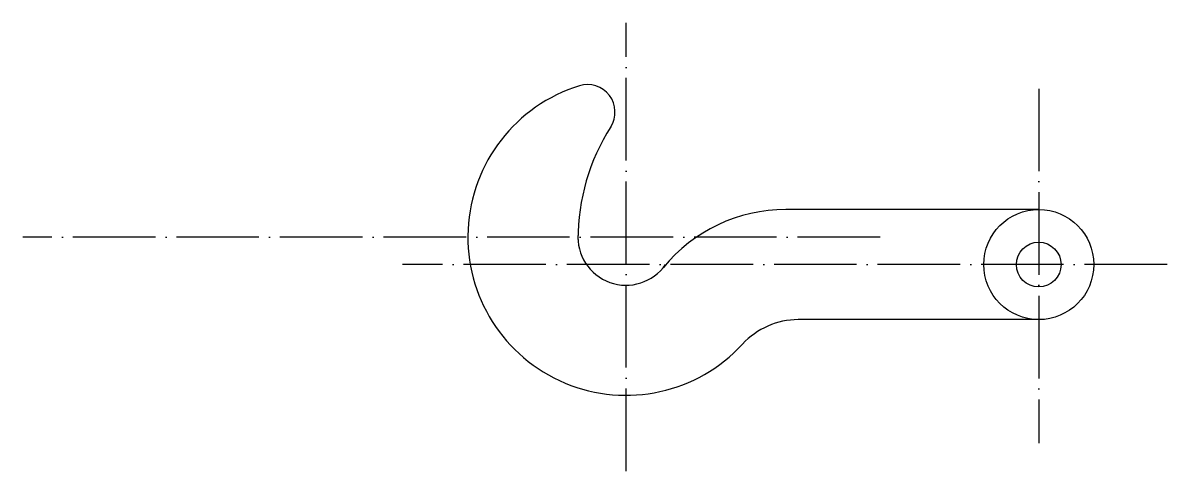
# Model space of a CAD drawing. Header units: millimetres. Extents: x -395 to -62, y -165 to -35.
import ezdxf

# ---------------------------------------------------------------- set-up
doc = ezdxf.new("R2010")
doc.units = ezdxf.units.MM
doc.linetypes.add('ACAD_ISO04W100', pattern=[30, 24, -3, 0, -3])
doc.layers.add('hien', color=7, linetype='Continuous', true_color=0xc2ced6)
doc.layers.add('tim', color=7, linetype='ACAD_ISO04W100', true_color=0xcccccc)

msp = doc.modelspace()

# ---------------------------------------------------------------- linework, layer by layer
at = {"layer": 'hien'}
for p, q in [((-99.16, -88.87), (-172.72, -88.87)), ((-99.16, -120.87), (-169.08, -120.87))]:
    msp.add_line(p, q, dxfattribs=at)
for radius in [16, 6.5]:
    msp.add_circle((-99.16, -104.87), radius, dxfattribs=at)
for centre, radius, start, end in [((-219.16, -96.87), 46, 107.1599, 317.4315), ((-230.37, -60.56), 8, 327.5549, 107.1599), ((-172.14, -97.58), 61, 147.5549, 180), ((-172.72, -134.87), 46, 90, 140.7035), ((-219.16, -96.87), 14, 175.3662, 325.1501), ((-169.08, -142.87), 22, 90, 137.4315)]:
    msp.add_arc(centre, radius, start, end, dxfattribs=at)
at = {"layer": 'tim'}
for p, q in [((-219.16, -164.89), (-219.16, -34.64)), ((-99.16, -53.77), (-99.16, -156.77)), ((-145.29, -96.87), (-394.54, -96.87)), ((-61.84, -104.87), (-284.18, -104.87))]:
    msp.add_line(p, q, dxfattribs=at)

doc.saveas('drawing.dxf')
